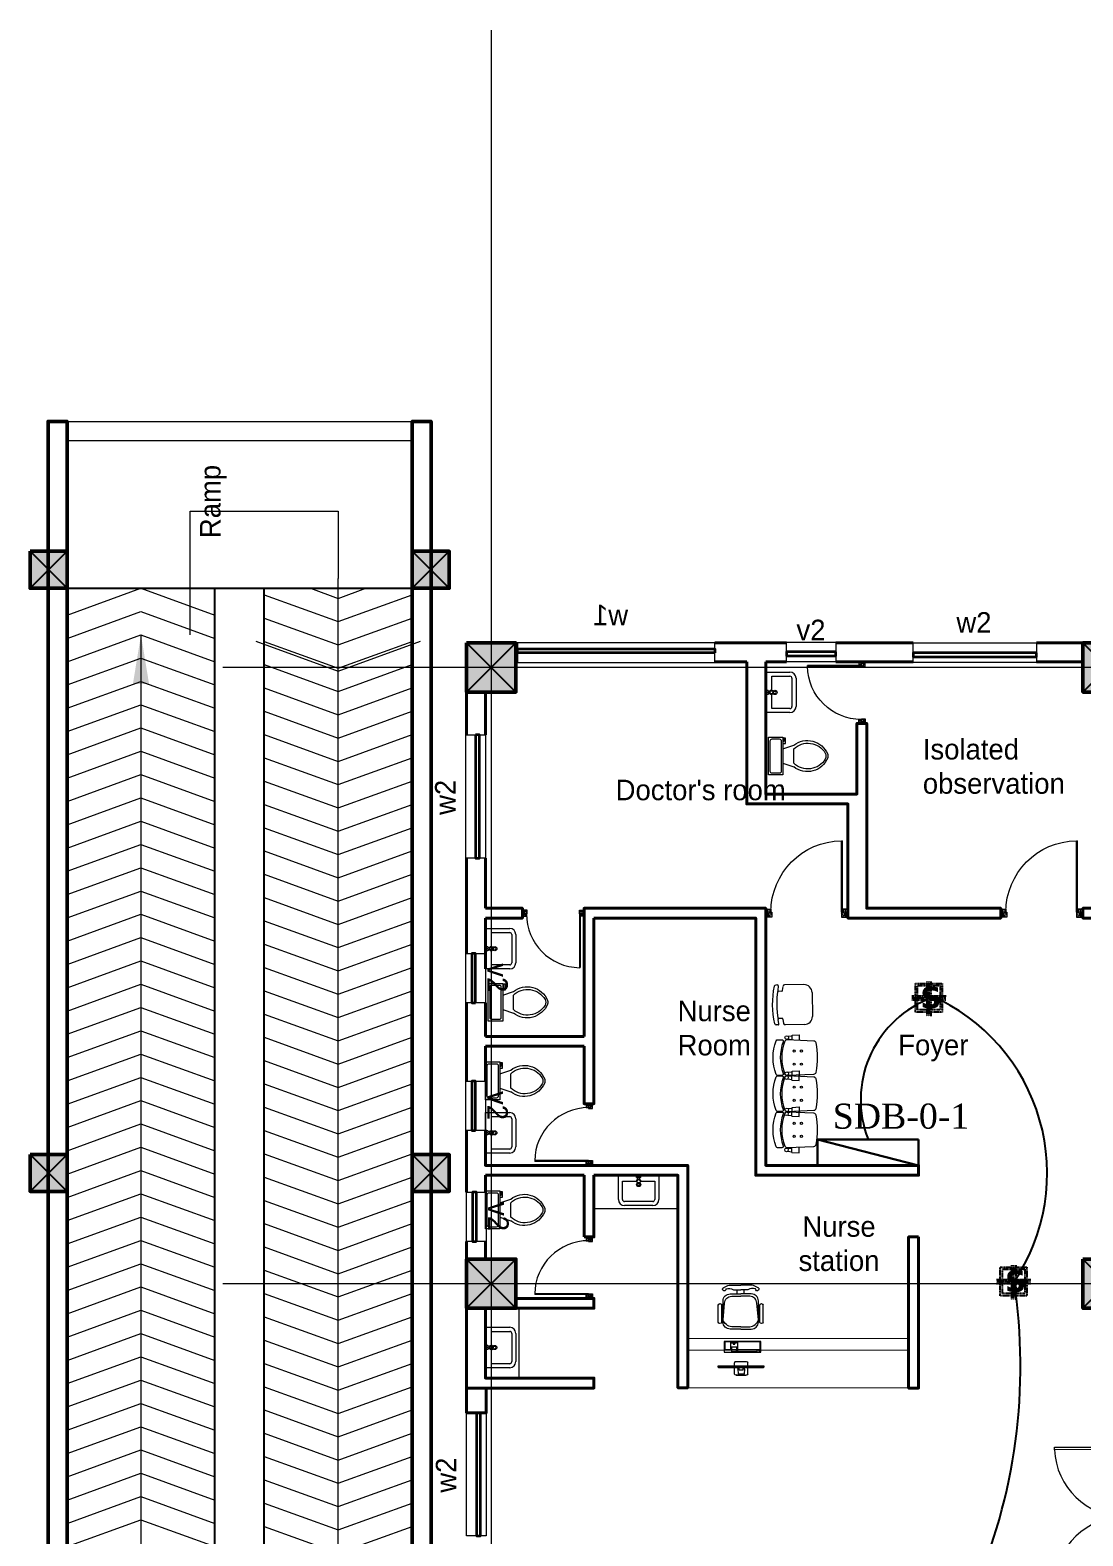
# Model space of a CAD drawing. Header units: millimetres. Extents: x 2419715 to 2617776, y 3786495 to 3864810.
# Drawn here: x 2431850 to 2444661, y 3837254 to 3855582 of the extents above; entities that cross this region are included whole.
import ezdxf

# ---------------------------------------------------------------- set-up
doc = ezdxf.new("R2010")
doc.units = ezdxf.units.MM
doc.header["$MEASUREMENT"] = 0
doc.linetypes.add('ACAD_ISO04W100', pattern=[30, 24, -3, 0, -3])
doc.linetypes.add('CENTER', pattern=[2, 1.25, -0.25, 0.25, -0.25])
for name, color, linetype, lineweight in [('0newfurnture', 30, 'Continuous', 15), ('centreline', 52, 'CENTER', 5), ('Column-0.5', 14, 'Continuous', 50), ('DB-SDB', 10, 'ACAD_ISO04W100', 30), ('Dimension- 0.15', 114, 'Continuous', 15), ('door', 41, 'Continuous', 5), ('Door Opening-0.09', 253, 'Continuous', 9), ('Furniture Hospital-0.09', 44, 'Continuous', 9), ('Hatch', 9, 'Continuous', 9), ('hatch-1', 53, 'Continuous', 15), ('Sill Level', 140, 'Continuous', 20), ('stairs', 6, 'Continuous', 25), ('WALL 0.2', 7, 'Continuous', 20), ('wall 0.4', 7, 'Continuous', 40), ('Wall-0.5', 7, 'Continuous', 50), ('WINDOW', 152, 'Continuous', 30), ('Windows Plan', 152, 'Continuous', 35)]:
    doc.layers.add(name, color=color, linetype=linetype, lineweight=lineweight)
for name, color, linetype in [('conduit for speaker', 100, 'Continuous'), ('electrical text', 7, 'Continuous'), ('Speaker', 200, 'CENTER'), ('Text-0.2', 7, 'Continuous')]:
    doc.layers.add(name, color=color, linetype=linetype)
doc.styles.add('5P2', font='verdana.ttf', dxfattribs={"height": 500})
doc.styles.add('arial.', font='arial.ttf')
doc.styles.add('romans', font='romans.shx')
doc.styles.get("Standard").update_dxf_attribs({"font": 'arial.ttf'})
doc.dimstyles.get("Standard").update_dxf_attribs({"dimtxt": 500, "dimasz": 100, "dimexe": 100, "dimexo": 200, "dimgap": 0.09, "dimtad": 0, "dimtoh": 1, "dimdec": 0, "dimzin": 0, "dimdsep": 46, "dimtxsty": 'Standard', "dimblk": 'DOT', "dimcen": 0, "dimclrd": 256, "dimclre": 256, "dimclrt": 256, "dimadec": 0, "dimazin": 0, "dimtfac": 1, "dimtdec": 0, "dimtofl": 0, "dimtmove": 0, "dimatfit": 3, "dimfxl": 1, "dimtolj": 1, "dimtzin": 0, "dimlwd": -1, "dimlwe": -1, "dimarcsym": 1})

# ---------------------------------------------------------------- blocks, each defined once
blk = doc.blocks.new('MAIN DOOR')
at = {"layer": 'door', "ltscale": 1000}
for points in [[(2313.47, 188.53), (2347.4, 188.53), (2347.4, 187.28), (2313.47, 187.28)], [(2381.32, 188.53), (2348.88, 188.53), (2348.88, 187.28), (2381.32, 187.28)]]:
    blk.add_lwpolyline(points, close=True, dxfattribs=at)
for points in [[(2346.08, 190.6), (2346.08, 188.53)], [(2348.88, 188.12), (2347.4, 188.12), (2347.4, 188.53), (2346.08, 188.53), (2346.08, 190.6), (2350.2, 190.6)], [(2347.4, 188.12), (2348.88, 188.12), (2348.88, 188.53), (2350.2, 188.53), (2350.2, 190.6), (2346.08, 190.6)], [(2350.2, 190.6), (2350.2, 188.53)], [(2313.41, 120.66), (2347.33, 120.66), (2347.33, 121.91), (2313.41, 121.91), (2313.41, 120.66)], [(2348.82, 121.07), (2347.33, 121.07), (2347.33, 120.66), (2346.01, 120.66), (2346.01, 118.6), (2350.14, 118.6)], [(2347.33, 121.07), (2348.82, 121.07), (2348.82, 120.66), (2350.14, 120.66), (2350.14, 118.6), (2346.01, 118.6)], [(2346.01, 118.6), (2346.01, 120.66)], [(2381.26, 120.66), (2348.82, 120.66), (2348.82, 121.91), (2381.26, 121.91), (2381.26, 120.66)], [(2350.14, 118.6), (2350.14, 120.66)]]:
    blk.add_lwpolyline(points, dxfattribs=at)
at = {"layer": 'Door Opening-0.09', "ltscale": 1000}
for centre, radius, start, end in [((2347.4, 188.53), 33.94, 182.11678, 357.88255), ((2347.33, 120.66), 33.95, 2.11669, 177.88264)]:
    blk.add_arc(centre, radius, start, end, dxfattribs=at)
at = {"layer": 'WINDOW', "ltscale": 5}
blk.add_line((2350.14, 190.6), (2350.14, 190.6), dxfattribs=at)
blk = doc.blocks.new("door 3'3")
at = {"layer": 'door'}
for p, q in [((82769.36, -31237.4), (82769.36, -31203.37)), ((82769.84, -31203.37), (82769.36, -31203.37)), ((82769.84, -31237.4), (82769.84, -31203.37))]:
    blk.add_line(p, q, dxfattribs=at)
at = {"layer": 'door', "ltscale": 80}
for points in [[(82769.84, -31239.84), (82767.36, -31239.84), (82767.36, -31239.37), (82766.88, -31239.37), (82766.88, -31236.38), (82767.36, -31236.38), (82767.36, -31235.91), (82769.36, -31235.91), (82769.36, -31237.4), (82769.84, -31237.4)], [(82802.93, -31239.84), (82805.41, -31239.84), (82805.41, -31239.37), (82805.88, -31239.37), (82805.88, -31236.38), (82805.41, -31236.38), (82805.41, -31235.91), (82803.4, -31235.91), (82803.4, -31237.4), (82802.93, -31237.4)]]:
    blk.add_lwpolyline(points, close=True, dxfattribs=at)
blk.add_arc((82769.36, -31237.4), 34.04, 0, 89.20471, dxfattribs=at)
at = {"layer": 'Hatch'}
for centre, radius, start, end in [((82767.7, -31239.85), 2.68, 36.75824, 107.53286), ((82767.27, -31240.34), 1.96, 14.76809, 101.35249), ((82768.07, -31239.12), 3.04, 64.81981, 103.53483), ((82757.2, -31236.2), 10.64, 342.68423, 1.60142), ((82764.36, -31235.92), 4.57, 311.03249, 0.21009), ((82767.3, -31236.13), 3.25, 271.0473, 321.53187), ((82805.07, -31239.85), 2.68, 72.46714, 143.24176), ((82805.47, -31236.13), 3.25, 218.46813, 268.9527), ((82804.7, -31239.12), 3.04, 76.46517, 115.18019), ((82805.49, -31240.34), 1.96, 78.64751, 165.23191), ((82808.41, -31235.92), 4.57, 179.78991, 228.96751), ((82815.57, -31236.2), 10.64, 178.39858, 197.31577)]:
    blk.add_arc(centre, radius, start, end, dxfattribs=at)
blk = doc.blocks.new('Toilet - top')
at = {"layer": 'Furniture Hospital-0.09'}
for p, q in [((-8, -8.5), (-8, -8)), ((-7, -8), (-7, -9.5)), ((-4, -8), (-6, -14)), ((4, -8), (6, -14)), ((9.5, -6), (9.5, -2)), ((-10, -8.5), (-8, -8.5)), ((-10, -9.5), (-10, -8.5)), ((-7, -9.5), (-10, -9.5)), ((4, -14), (-4, -14))]:
    blk.add_line(p, q, dxfattribs=at)
blk.add_lwpolyline([(10.5, -8), (10.5, 0), (-10.5, 0), (-10.5, -8)], close=True, dxfattribs=at)
for points in [[(-9.5, -2), (-9.5, -6)], [(8.5, -1), (-8.5, -1)], [(-8.5, -7), (8.5, -7)]]:
    blk.add_lwpolyline(points, dxfattribs=at)
for centre, radius, start, end in [((-8.62, -1.88), 0.884, 81.8699, 188.1301), ((-8.62, -6.12), 0.884, 171.8699, 278.1301), ((8.62, -1.88), 0.884, 351.8699, 98.1301), ((8.62, -6.12), 0.884, 261.8699, 8.1301), ((3.52, -21.58), 12.17, 141.46911, 247.97143), ((4.2, -21.82), 11.33, 136.36773, 238.94682), ((-3.52, -21.58), 12.17, 292.02843, 38.53071), ((-4.2, -21.82), 11.33, 301.05301, 43.63209), ((0, -27.88), 4, 245.73182, 294.26817), ((0, -29), 4, 254.86053, 285.13947)]:
    blk.add_arc(centre, radius, start, end, dxfattribs=at)
blk = doc.blocks.new('TAP')
at = {"layer": 'Furniture Hospital-0.09', "linetype": 'Continuous'}
for p, q in [((0, 38), (0, -38)), ((5, 38), (0, 38)), ((5, 38), (5, -38)), ((30, 25), (5, 25)), ((30, 0), (5, 0)), ((30, 25), (30, -25)), ((56, 16), (30, 16)), ((51, 7), (48, 8)), ((59, 19), (57, 22)), ((73, 24), (73, 27)), ((88, 20), (89, 22)), ((97, 15), (125, 12)), ((97, 8), (100, 9)), ((5, -38), (0, -38)), ((30, -25), (5, -25)), ((56, -16), (30, -16)), ((51, -8), (48, -9)), ((60, -20), (58, -22)), ((74, -24), (74, -27)), ((88, -19), (90, -22)), ((97, -7), (100, -8)), ((97, -15), (125, -12))]:
    blk.add_line(p, q, dxfattribs=at)
for radius in [21.2, 19.7]:
    blk.add_circle((74, 0), radius, dxfattribs=at)
for centre, radius, start, end in [((74, 0), 27.2, 163.0512, 199.0512), ((74, 0), 24.2, 127.0512, 163.0512), ((74, 0), 27.2, 91.0512, 127.0512), ((74, 0), 24.2, 55.0512, 91.0512), ((74, 0), 27.2, 19.0512, 55.0512), ((74, 0), 24.2, 343.0512, 19.0512), ((95, 0), 32.6, 337.45, 22.55), ((74, 0), 24.2, 199.0512, 235.0512), ((74, 0), 27.2, 235.0512, 271.0512), ((74, 0), 24.2, 271.0512, 307.0512), ((74, 0), 27.2, 307.0512, 343.0512)]:
    blk.add_arc(centre, radius, start, end, dxfattribs=at)
blk = doc.blocks.new('A$C2C054FB4')
at = {"layer": 'Furniture Hospital-0.09'}
for p, q in [((-300, 256), (0, 256)), ((-300, 206), (-75, 206)), ((-75, 206), (-75, 30)), ((0, 256), (0, -244)), ((-375, -169), (-375, 181)), ((-325, -169), (-325, 181)), ((-75, -18), (-75, -194)), ((-75, -194), (-300, -194)), ((0, -244), (-300, -244))]:
    blk.add_line(p, q, dxfattribs=at)
at = {"layer": 'Furniture Hospital-0.09', "ltscale": 30}
blk.add_circle((-115, 6), 26, dxfattribs=at)
at = {"layer": 'Furniture Hospital-0.09'}
for centre, radius, start, end in [((-300, 181), 75, 90, 180), ((-300, 181), 25, 90, 180), ((-300, -169), 75, 180, 270), ((-300, -169), 25, 180, 270)]:
    blk.add_arc(centre, radius, start, end, dxfattribs=at)
at = {"layer": 'Furniture Hospital-0.09', "rotation": 180}
blk.add_blockref('TAP', (0, 6), dxfattribs=at)
blk = doc.blocks.new('_Dot')
at = {"color": 0, "linetype": 'ByBlock', "lineweight": -2}
blk.add_line((-0.5, 0), (-1, 0), dxfattribs=at)
at = {"color": 0, "linetype": 'ByBlock', "lineweight": -3, "const_width": 0.5}
blk.add_lwpolyline([(-0.25, 0, 1), (0.25, 0, 1)], format="xyb", close=True, dxfattribs=at)
blk = doc.blocks.new('2ft column')
at = {"layer": 'Hatch', "ltscale": 5}
h = blk.add_hatch(color=256, dxfattribs=at)
h.dxf.hatch_style = 1
h.paths.add_polyline_path([(2207385, 4176559), (2207985, 4176559), (2207985, 4175959), (2207385, 4175959)])
at = {"layer": 'Column-0.5', "ltscale": 5}
blk.add_lwpolyline([(2207385, 4176559), (2207985, 4176559), (2207985, 4175959), (2207385, 4175959)], close=True, dxfattribs=at)
at = {"layer": 'Defpoints', "ltscale": 5}
for points in [[(2207985, 4176559), (2207385, 4175959)], [(2207985, 4175959), (2207385, 4176559)]]:
    blk.add_lwpolyline(points, dxfattribs=at)
blk = doc.blocks.new('main grid')
at = {"layer": 'centreline', "ltscale": 5}
for p, q in [((2518911, 4018930), (2518911, 3987284)), ((2559988, 4011172), (2515645, 4011172)), ((2559988, 4003672), (2515645, 4003672))]:
    blk.add_line(p, q, dxfattribs=at)
at = {"layer": 'Hatch'}
for p in [(311226, -165087), (318726, -165087), (311226, -172587), (318726, -172587)]:
    blk.add_blockref('2ft column', p, dxfattribs=at)
blk = doc.blocks.new('BANCAS')
at = {"layer": 'Furniture Hospital-0.09'}
for p, q in [((-0.236, -0.247), (-0.314, -0.247)), ((-0.309, -0.347), (-0.314, -0.247)), ((-0.241, -0.347), (-0.309, -0.347)), ((-0.294, -0.405), (-0.3, -0.347)), ((-0.256, -0.405), (-0.25, -0.347)), ((0.314, -0.25), (0.236, -0.25)), ((0.309, -0.35), (0.241, -0.35)), ((0.256, -0.409), (0.25, -0.35)), ((0.294, -0.409), (0.3, -0.35)), ((0.309, -0.35), (0.314, -0.25))]:
    blk.add_line(p, q, dxfattribs=at)
blk.add_lwpolyline([(0.227, -0.048, 0.346546), (0.203, -0.019, 0.095695), (-0.203, -0.019, 0.346546), (-0.227, -0.048), (-0.244, -0.417, 0.318973), (-0.225, -0.447, 0.193005), (0.225, -0.447, 0.318973), (0.244, -0.417)], format="xyb", close=True, dxfattribs=at)
blk.add_lwpolyline([(-0.245, -0.522), (-0.245, -0.489, -0.522832), (-0.218, -0.471, 0.18), (0.218, -0.471, -0.522832), (0.245, -0.489), (0.245, -0.547, -0.306573), (0.232, -0.565, -0.192782), (-0.232, -0.565, -0.306573), (-0.245, -0.547), (-0.245, -0.504)], format="xyb", dxfattribs=at)
for centre, radius in [((-0.09, -0.22), 0.015), ((0.09, -0.22), 0.015), ((-0.275, -0.422), 0.025), ((-0.09, -0.32), 0.015), ((0.09, -0.32), 0.015), ((0.275, -0.425), 0.025)]:
    blk.add_circle(centre, radius, dxfattribs=at)
blk = doc.blocks.new('A$C72AE6952')
at = {"ltscale": 20, "xscale": 800, "yscale": 800, "zscale": 800, "row_count": 1, "column_count": 3, "row_spacing": 0, "column_spacing": 440.0000000000001}
blk.add_blockref('BANCAS', (-440, 0), dxfattribs=at)
blk = doc.blocks.new('BCHAIR')
at = {"layer": 'Furniture Hospital-0.09'}
for p, q in [((-0.15, 0), (0.15, 0)), ((-0.25, -0.1), (-0.25, -0.342)), ((0.25, -0.1), (0.25, -0.342)), ((-0.179, -0.369), (-0.232, -0.362)), ((0.179, -0.369), (0.232, -0.362)), ((-0.25, -0.431), (-0.25, -0.454)), ((-0.239, -0.421), (-0.181, -0.429)), ((-0.17, -0.379), (-0.17, -0.419)), ((0.17, -0.379), (0.17, -0.419)), ((0.239, -0.421), (0.181, -0.429)), ((0.25, -0.431), (0.25, -0.454))]:
    blk.add_line(p, q, dxfattribs=at)
for centre, radius, start, end in [((-0.15, -0.1), 0.1, 90, 180), ((0.15, -0.1), 0.1, 360, 90), ((-0.23, -0.342), 0.02, 180, 262.875), ((-0.18, -0.379), 0.01, 0, 82.875), ((0.18, -0.379), 0.01, 97.125, 180), ((0.23, -0.342), 0.02, 277.125, 360), ((-0.24, -0.431), 0.01, 82.875, 180), ((-0.23, -0.454), 0.02, 180, 257.4986), ((0, 0.583), 1.083, 257.4986, 282.5014), ((-0.18, -0.419), 0.01, 262.875, 0), ((0, 0.594), 1.039, 259.9886, 280.0345), ((0.18, -0.419), 0.01, 180, 277.125), ((0.23, -0.454), 0.02, 282.5014, 0), ((0.24, -0.431), 0.01, 0, 97.125)]:
    blk.add_arc(centre, radius, start, end, dxfattribs=at)
blk = doc.blocks.new('desk')
at = {"layer": 'Furniture Hospital-0.09', "lineweight": 0}
for p, q in [((82779.05, -33204.54), (82778.82, -33204.74)), ((82778.82, -33226.13), (82778.82, -33204.74)), ((82775.92, -33212.3), (82778.82, -33212.3)), ((82779.63, -33212.3), (82781.02, -33212.3)), ((82778.08, -33213.81), (82775.81, -33213.97)), ((82775.81, -33214.25), (82775.92, -33214.25)), ((82775.81, -33214.27), (82775.9, -33214.27)), ((82775.81, -33216.59), (82775.9, -33216.59)), ((82775.81, -33216.61), (82775.92, -33216.61)), ((82778.08, -33217.05), (82775.81, -33216.89)), ((82775.92, -33218.56), (82778.82, -33218.56)), ((82777.66, -33214.44), (82778.55, -33214.44)), ((82777.66, -33214.46), (82777.66, -33214.44)), ((82777.66, -33214.46), (82778.82, -33214.46)), ((82777.66, -33216.4), (82778.82, -33216.4)), ((82777.66, -33216.43), (82777.66, -33216.4)), ((82777.66, -33216.43), (82778.55, -33216.43)), ((82777.78, -33216.4), (82777.78, -33214.46)), ((82779.63, -33218.56), (82781.02, -33218.56)), ((82778.82, -33226.13), (82779.05, -33226.32))]:
    blk.add_line(p, q, dxfattribs=at)
at = {"layer": 'Furniture Hospital-0.09', "ltscale": 6}
for p, q in [((82800.5, -33204.96), (82808.49, -33204.96)), ((82800.5, -33206.58), (82808.49, -33206.58)), ((82813.91, -33213.95), (82815.89, -33213.95)), ((82813.91, -33217.32), (82815.89, -33217.32)), ((82800.5, -33224.69), (82808.49, -33224.69)), ((82800.5, -33226.31), (82808.49, -33226.31))]:
    blk.add_line(p, q, dxfattribs=at)
at = {"layer": 'Furniture Hospital-0.09', "lineweight": 0, "ltscale": 100}
for p, q in [((82786.19, -33223.54), (82786.19, -33206.09)), ((82786.19, -33206.09), (82791.32, -33206.09)), ((82786.51, -33207.8), (82787.14, -33207.8)), ((82786.51, -33217.09), (82786.51, -33207.8)), ((82786.57, -33206.96), (82786.57, -33206.39)), ((82786.57, -33206.39), (82787.14, -33206.39)), ((82787.14, -33206.96), (82786.57, -33206.96)), ((82787.14, -33206.39), (82787.14, -33206.96)), ((82787.14, -33207.8), (82787.14, -33217.09)), ((82787.44, -33217.12), (82787.44, -33206.33)), ((82787.44, -33206.33), (82791.11, -33206.33)), ((82791.11, -33206.33), (82791.11, -33217.12)), ((82791.32, -33206.09), (82791.32, -33223.54)), ((82787.14, -33217.09), (82786.51, -33217.09)), ((82786.54, -33219.95), (82786.54, -33217.6)), ((82786.54, -33217.6), (82787.14, -33217.6)), ((82787.14, -33219.95), (82786.54, -33219.95)), ((82787.14, -33217.6), (82787.14, -33219.95)), ((82791.11, -33217.12), (82787.44, -33217.12)), ((82787.5, -33220.04), (82787.5, -33217.45)), ((82787.5, -33217.45), (82788.59, -33217.45)), ((82788.59, -33220.04), (82787.5, -33220.04)), ((82788.59, -33217.45), (82788.59, -33220.04)), ((82790.03, -33219.2), (82790.03, -33218.45)), ((82790.03, -33218.45), (82790.54, -33218.45)), ((82790.54, -33219.2), (82790.03, -33219.2)), ((82790.54, -33217.57), (82790.99, -33217.57)), ((82790.54, -33218.45), (82790.54, -33217.57)), ((82790.54, -33220.07), (82790.54, -33219.2)), ((82790.99, -33220.07), (82790.54, -33220.07)), ((82790.99, -33217.57), (82790.99, -33220.07)), ((82791.32, -33223.54), (82786.19, -33223.54)), ((82787.5, -33223.2), (82787.5, -33220.34)), ((82787.5, -33220.34), (82791.08, -33220.34)), ((82791.08, -33223.2), (82787.5, -33223.2)), ((82791.08, -33220.34), (82791.08, -33223.2))]:
    blk.add_line(p, q, dxfattribs=at)
at = {"layer": 'Furniture Hospital-0.09', "lineweight": 0}
for points in [[(82779.63, -33226.32), (82779.63, -33204.54), (82779.05, -33204.54), (82779.05, -33226.32), (82779.63, -33226.32)], [(82775.23, -33217.86), (82775.23, -33213)], [(82781.72, -33217.86), (82781.72, -33213)], [(82775.81, -33216.89), (82775.81, -33213.97)], [(82775.9, -33216.59), (82775.9, -33214.27)], [(82775.92, -33216.61), (82775.92, -33214.25)]]:
    blk.add_lwpolyline(points, dxfattribs=at)
at = {"layer": 'Furniture Hospital-0.09', "ltscale": 6}
for points in [[(82797.14, -33215.63), (82797.14, -33210.58, -0.414214), (82800.51, -33207.21), (82810.61, -33207.21, -0.418376), (82813.91, -33210.58), (82813.91, -33215.63)], [(82798.2, -33215.63), (82798.2, -33211.34, -0.28028), (82801.57, -33207.21), (82809.51, -33207.97, -0.418376), (82812.81, -33211.34), (82812.81, -33215.63)], [(82816.29, -33208.59, -0.214578), (82815.89, -33212.17), (82815.89, -33215.63)], [(82816.6, -33207.07, -0.207066), (82818.07, -33212.19), (82818.07, -33215.63)], [(82797.14, -33215.63), (82797.14, -33220.69, 0.414214), (82800.51, -33224.06), (82810.61, -33224.06, 0.418376), (82813.91, -33220.69), (82813.91, -33215.63)], [(82798.2, -33215.63), (82798.2, -33219.93, 0.28028), (82801.57, -33224.06), (82809.51, -33223.3, 0.418376), (82812.81, -33219.93), (82812.81, -33215.63)], [(82816.29, -33222.68, 0.214578), (82815.89, -33219.1), (82815.89, -33215.63)], [(82816.6, -33224.2, 0.207066), (82818.07, -33219.08), (82818.07, -33215.63)]]:
    blk.add_lwpolyline(points, format="xyb", dxfattribs=at)
at = {"layer": 'Furniture Hospital-0.09', "lineweight": 0}
for points in [[(82778.08, -33213.81, -0.263666), (82778.48, -33213.95), (82778.55, -33214.07), (82778.55, -33214.44)], [(82778.08, -33217.05, 0.263666), (82778.48, -33216.91), (82778.55, -33216.79), (82778.55, -33216.43)]]:
    blk.add_lwpolyline(points, format="xyb", dxfattribs=at)
for centre, radius in [((82775.38, -33213.84), 0.0699), ((82775.38, -33214.41), 0.0699), ((82775.38, -33214.99), 0.0699), ((82775.38, -33215.57), 0.0699), ((82775.38, -33216.15), 0.0699), ((82775.38, -33216.73), 0.0699), ((82775.38, -33217.31), 0.0699), ((82775.38, -33217.89), 0.0699), ((82779.34, -33213.98), 0.0463), ((82779.34, -33216.88), 0.0463)]:
    blk.add_circle(centre, radius, dxfattribs=at)
at = {"layer": 'Furniture Hospital-0.09', "ltscale": 6}
for centre, radius, start, end in [((82800.65, -33205.77), 0.824, 100.57806, 259.64196), ((82808.49, -33205.77), 0.812, 270, 90), ((82816.19, -33207.78), 0.823, 59.8228, 277.53485), ((82800.65, -33225.5), 0.824, 100.35804, 259.42194), ((82808.49, -33225.5), 0.812, 270, 90), ((82816.19, -33223.49), 0.823, 82.46515, 300.1772)]:
    blk.add_arc(centre, radius, start, end, dxfattribs=at)
at = {"layer": 'Furniture Hospital-0.09', "lineweight": 0}
for centre, start, end in [((82775.92, -33213), 90, 180), ((82781.02, -33213), 0, 90), ((82775.92, -33217.86), 180, 270), ((82781.02, -33217.86), 270, 0)]:
    blk.add_arc(centre, 0.695, start, end, dxfattribs=at)
blk = doc.blocks.new('v2')
at = {"layer": 'Sill Level'}
blk.add_lwpolyline([(2448277, 3818910), (2448877, 3818910), (2448877, 3818670), (2448277, 3818670)], close=True, dxfattribs=at)
at = {"layer": 'Windows Plan'}
blk.add_lwpolyline([(2448877, 3818790), (2448277, 3818790), (2448277, 3818743), (2448877, 3818743)], close=True, dxfattribs=at)
at = {"layer": 'Text-0.2', "ltscale": 5, "insert": (2448397, 3818932), "char_height": 250, "attachment_point": 7, "rotation": 0.0008, "style": 'arial.'}
blk.add_mtext('{\\fStylus BT|b0|i0|c0|p34;v2}', dxfattribs=at)
blk = doc.blocks.new('w1')
at = {"layer": 'Sill Level'}
blk.add_lwpolyline([(2460641, 3827503), (2460641, 3825103), (2460401, 3825103), (2460401, 3827503)], close=True, dxfattribs=at)
at = {"layer": 'Windows Plan'}
blk.add_lwpolyline([(2460521, 3825103), (2460521, 3827503), (2460473, 3827503), (2460473, 3825103)], close=True, dxfattribs=at)
at = {"layer": 'Text-0.2', "ltscale": 5, "insert": (2460188, 3826157), "char_height": 250, "attachment_point": 7, "rotation": 90.0008, "style": 'arial.'}
blk.add_mtext('{\\fStylus BT|b0|i0|c0|p34;w1}', dxfattribs=at)
blk = doc.blocks.new('w2')
at = {"layer": 'Sill Level'}
blk.add_lwpolyline([(2444138, 3818930), (2445638, 3818930), (2445638, 3818690), (2444138, 3818690)], close=True, dxfattribs=at)
at = {"layer": 'Windows Plan'}
blk.add_lwpolyline([(2445638, 3818810), (2444138, 3818810), (2444138, 3818762), (2445638, 3818762)], close=True, dxfattribs=at)
at = {"layer": 'Text-0.2', "ltscale": 5, "insert": (2444664, 3819054), "char_height": 250, "attachment_point": 7, "rotation": 0.0008, "style": 'arial.'}
blk.add_mtext('{\\fStylus BT|b0|i0|c0|p34;w2}', dxfattribs=at)
blk = doc.blocks.new('A$C28482BCB')
at = {"layer": 'DB-SDB', "linetype": 'Continuous'}
for p, q in [((0, 4.47), (17.32, 4.47)), ((0, 0), (0, 4.47)), ((0, 4.47), (17.32, 0)), ((17.32, 4.47), (17.32, 0)), ((17.32, 0), (0, 0))]:
    blk.add_line(p, q, dxfattribs=at)
blk = doc.blocks.new('Speaker')
at = {"layer": 'Speaker', "ltscale": 3}
for p, q in [((1442033.3, -1133785.1), (1442033.3, -1133947.9)), ((1442043.3, -1133785.1), (1442043.3, -1133947.9)), ((1442053.3, -1133785.6), (1442053.3, -1133947.9)), ((1441963.2, -1133871.7), (1442122.2, -1133871.7)), ((1441963.9, -1133851.7), (1442123.7, -1133851.7)), ((1441964.3, -1133861.7), (1442123.3, -1133861.7))]:
    blk.add_line(p, q, dxfattribs=at)
for points in [[(1441980.9, -1133794.7), (1442105.8, -1133794.7), (1442105.8, -1133928.6), (1441980.9, -1133928.6)], [(1441990.9, -1133804.7), (1442095.8, -1133804.7), (1442095.8, -1133918.6), (1441990.9, -1133918.6)]]:
    blk.add_lwpolyline(points, close=True, dxfattribs=at)
at = {"layer": 'Speaker', "ltscale": 3, "insert": (1442003.5, -1133810.2), "char_height": 99.941, "width": 119.93, "attachment_point": 1, "style": '5P2'}
blk.add_mtext('{\\fVerdana|b1|i0|c0|p34;S}', dxfattribs=at)
blk = doc.blocks.new('RAMP23')
at = {"layer": 'Dimension- 0.15', "ltscale": 5}
blk.add_lwpolyline([(2418984, 4012016), (2418984, 4013523), (2420784, 4013523), (2420784, 4012700)], dxfattribs=at)
at = {"layer": 'hatch-1', "color": 4, "lineweight": 0, "ltscale": 5}
for points in [[(2417484, 4012256), (2418384, 4012583), (2419284, 4012256)], [(2419884, 4012503), (2420784, 4012177), (2421684, 4012503)], [(2420447, 4012583), (2420784, 4012460), (2421122, 4012583)], [(2417484, 4011973), (2418384, 4012299), (2419284, 4011973)], [(2419884, 4012220), (2420784, 4011893), (2421684, 4012220)], [(2417484, 4011689), (2418384, 4012016), (2419284, 4011689)], [(2419782, 4011938), (2420784, 4011574), (2421787, 4011938)], [(2419884, 4011936), (2420784, 4011610), (2421684, 4011936)], [(2417484, 4011406), (2418384, 4011732), (2419284, 4011406)], [(2419884, 4011653), (2420784, 4011326), (2421684, 4011653)], [(2417484, 4011122), (2418384, 4011449), (2419284, 4011122)], [(2419884, 4011369), (2420784, 4011043), (2421684, 4011369)], [(2417484, 4010839), (2418384, 4011165), (2419284, 4010839)], [(2419884, 4011086), (2420784, 4010759), (2421684, 4011086)], [(2417484, 4010555), (2418384, 4010882), (2419284, 4010555)], [(2419884, 4010802), (2420784, 4010476), (2421684, 4010802)], [(2417484, 4010272), (2418384, 4010598), (2419284, 4010272)], [(2419884, 4010519), (2420784, 4010192), (2421684, 4010519)], [(2417484, 4009988), (2418384, 4010315), (2419284, 4009988)], [(2419884, 4010235), (2420784, 4009909), (2421684, 4010235)], [(2417484, 4009705), (2418384, 4010031), (2419284, 4009705)], [(2419884, 4009952), (2420784, 4009625), (2421684, 4009952)], [(2417484, 4009421), (2418384, 4009748), (2419284, 4009421)], [(2419884, 4009668), (2420784, 4009342), (2421684, 4009668)], [(2417484, 4009138), (2418384, 4009464), (2419284, 4009138)], [(2419884, 4009385), (2420784, 4009058), (2421684, 4009385)], [(2417484, 4008854), (2418384, 4009181), (2419284, 4008854)], [(2419884, 4009101), (2420784, 4008775), (2421684, 4009101)], [(2417484, 4008571), (2418384, 4008897), (2419284, 4008571)], [(2419884, 4008818), (2420784, 4008491), (2421684, 4008818)], [(2417484, 4008287), (2418384, 4008614), (2419284, 4008287)], [(2419884, 4008534), (2420784, 4008208), (2421684, 4008534)], [(2417484, 4008004), (2418384, 4008330), (2419284, 4008004)], [(2419884, 4008251), (2420784, 4007924), (2421684, 4008251)], [(2417484, 4007721), (2418384, 4008047), (2419284, 4007721)], [(2419884, 4007967), (2420784, 4007641), (2421684, 4007967)], [(2417484, 4007437), (2418384, 4007763), (2419284, 4007437)], [(2419884, 4007684), (2420784, 4007357), (2421684, 4007684)], [(2417484, 4007154), (2418384, 4007480), (2419284, 4007154)], [(2419884, 4007400), (2420784, 4007074), (2421684, 4007400)], [(2417484, 4006870), (2418384, 4007196), (2419284, 4006870)], [(2419884, 4007117), (2420784, 4006791), (2421684, 4007117)], [(2417484, 4006587), (2418384, 4006913), (2419284, 4006587)], [(2419884, 4006833), (2420784, 4006507), (2421684, 4006833)], [(2417484, 4006303), (2418384, 4006629), (2419284, 4006303)], [(2419884, 4006550), (2420784, 4006224), (2421684, 4006550)], [(2417484, 4006020), (2418384, 4006346), (2419284, 4006020)], [(2419884, 4006266), (2420784, 4005940), (2421684, 4006266)], [(2417484, 4005736), (2418384, 4006062), (2419284, 4005736)], [(2419884, 4005983), (2420784, 4005657), (2421684, 4005983)], [(2417484, 4005453), (2418384, 4005779), (2419284, 4005453)], [(2419884, 4005699), (2420784, 4005373), (2421684, 4005699)], [(2417484, 4005169), (2418384, 4005495), (2419284, 4005169)], [(2419884, 4005416), (2420784, 4005090), (2421684, 4005416)], [(2417484, 4004886), (2418384, 4005212), (2419284, 4004886)], [(2419884, 4005132), (2420784, 4004806), (2421684, 4005132)], [(2417484, 4004602), (2418384, 4004928), (2419284, 4004602)], [(2419884, 4004849), (2420784, 4004523), (2421684, 4004849)], [(2417484, 4004319), (2418384, 4004645), (2419284, 4004319)], [(2419884, 4004565), (2420784, 4004239), (2421684, 4004565)], [(2417484, 4004035), (2418384, 4004361), (2419284, 4004035)], [(2419884, 4004282), (2420784, 4003956), (2421684, 4004282)], [(2417484, 4003752), (2418384, 4004078), (2419284, 4003752)], [(2417484, 4003752), (2418384, 4004078), (2419284, 4003752)], [(2419884, 4003998), (2420784, 4003672), (2421684, 4003998)], [(2417484, 4003468), (2418384, 4003794), (2419284, 4003468)], [(2419884, 4003715), (2420784, 4003389), (2421684, 4003715)], [(2417484, 4003185), (2418384, 4003511), (2419284, 4003185)], [(2419884, 4003431), (2420784, 4003105), (2421684, 4003431)], [(2417484, 4002901), (2418384, 4003228), (2419284, 4002901)], [(2419884, 4003148), (2420784, 4002822), (2421684, 4003148)], [(2417484, 4002618), (2418384, 4002944), (2419284, 4002618)], [(2419884, 4002864), (2420784, 4002538), (2421684, 4002864)], [(2417484, 4002334), (2418384, 4002661), (2419284, 4002334)], [(2419884, 4002581), (2420784, 4002255), (2421684, 4002581)], [(2417484, 4002051), (2418384, 4002377), (2419284, 4002051)], [(2419884, 4002298), (2420784, 4001971), (2421684, 4002298)], [(2417484, 4001767), (2418384, 4002094), (2419284, 4001767)], [(2419884, 4002014), (2420784, 4001688), (2421684, 4002014)], [(2417484, 4001484), (2418384, 4001810), (2419284, 4001484)], [(2419884, 4001731), (2420784, 4001404), (2421684, 4001731)], [(2417484, 4001200), (2418384, 4001527), (2419284, 4001200)], [(2419884, 4001447), (2420784, 4001121), (2421684, 4001447)], [(2417484, 4000917), (2418384, 4001243), (2419284, 4000917)], [(2419884, 4001164), (2420784, 4000837), (2421684, 4001164)]]:
    blk.add_lwpolyline(points, dxfattribs=at)
at = {"layer": 'stairs', "ltscale": 5}
for points in [[(2417484, 4012583), (2421684, 4012583)], [(2419284, 3996313), (2419284, 4012583)], [(2419884, 3996313), (2419884, 4012583)]]:
    blk.add_lwpolyline(points, dxfattribs=at)
at = {"layer": 'WALL 0.2', "ltscale": 5}
for points in [[(2417484, 4014613), (2421684, 4014613)], [(2417484, 4014383), (2421684, 4014383)]]:
    blk.add_lwpolyline(points, dxfattribs=at)
at = {"layer": 'Wall-0.5', "ltscale": 5}
for points in [[(2417254, 3996768), (2417484, 3996768), (2417484, 4014613), (2417254, 4014613)], [(2421684, 3996768), (2421914, 3996768), (2421914, 4014613), (2421684, 4014613)]]:
    blk.add_lwpolyline(points, close=True, dxfattribs=at)
at = {"layer": 'Hatch', "xscale": 0.75, "yscale": 0.75, "zscale": 0.75}
for p in [(761496, 880614), (766146, 880614), (761496, 873271), (766146, 873271)]:
    blk.add_blockref('2ft column', p, dxfattribs=at)
at = {"layer": 'Text-0.2', "ltscale": 5, "insert": (2419427, 4013193), "char_height": 250, "attachment_point": 7, "rotation": 90.0008, "style": 'arial.'}
blk.add_mtext('{\\fStylus BT|b0|i0|c0|p34;Ramp}', dxfattribs=at)
at = {"layer": 'Dimension- 0.15', "ltscale": 5}
for points, override in [([(2420784, 3996301), (2420784, 4012700)], {"dimasz": 600, "dimfxl": 500, "dimfxlon": 1}), ([(2418384, 4012016), (2418380, 3996313)], {"dimasz": 600, "dimgap": 0.09, "dimtad": 0, "dimfxl": 500, "dimfxlon": 1})]:
    blk.add_leader(points, dimstyle='Standard', override=override, dxfattribs=at)

msp = doc.modelspace()

# ---------------------------------------------------------------- linework, layer by layer
at = {"layer": 'centreline', "ltscale": 5}
for p, q in [((2437461, 3855582), (2437461, 3847524)), ((2437461, 3844894), (2437461, 3844155)), ((2437461, 3843979), (2437461, 3842561)), ((2437461, 3842186), (2437461, 3841430)), ((2437461, 3841013), (2437461, 3840991))]:
    msp.add_line(p, q, dxfattribs=at)
at = {"layer": 'conduit for speaker', "ltscale": 5}
for centre, radius, start, end in [((2441867, 3841667), 2360, 325.7223, 66.382), ((2436987, 3839326), 6915, 336.2338, 8.5164), ((2444787, 3838194), 2219, 227.5571, 347.1187)]:
    msp.add_arc(centre, radius, start, end, dxfattribs=at)
at = {"layer": 'conduit for speaker'}
msp.add_arc((2443279, 3842562), 1322, 113.062, 201.3084, dxfattribs=at)
at = {"layer": 'Furniture Hospital-0.09'}
for p, q in [((2442542, 3839654), (2439853, 3839658)), ((2439853, 3839519), (2442541, 3839514)), ((2442541, 3839054), (2439853, 3839058))]:
    msp.add_line(p, q, dxfattribs=at)
for points in [[(2439733, 3841644), (2439733, 3841237), (2438711, 3841237), (2438711, 3841644)], [(2437391, 3840024), (2437798, 3840024), (2437798, 3839174), (2437391, 3839174)]]:
    msp.add_lwpolyline(points, close=True, dxfattribs=at)
at = {"layer": 'wall 0.4', "ltscale": 5}
for points in [[(2440181, 3848124), (2441056, 3848124)], [(2441656, 3848124), (2442596, 3848124)], [(2444096, 3848124), (2444661, 3848124)], [(2440181, 3847894), (2440571, 3847894)], [(2440801, 3847894), (2440801, 3846284), (2441911, 3846284), (2441911, 3847144), (2442031, 3847144), (2442031, 3844894), (2443661, 3844894), (2443661, 3844774), (2441801, 3844774), (2441801, 3846164), (2440571, 3846164), (2440571, 3847894)], [(2440801, 3847894), (2441056, 3847894)], [(2441656, 3847894), (2442596, 3847894)], [(2444096, 3847894), (2444661, 3847894)], [(2437161, 3847524), (2437161, 3847004)], [(2437391, 3847524), (2437391, 3847004)], [(2437161, 3845504), (2437161, 3844344)], [(2437391, 3845504), (2437391, 3844894)], [(2437391, 3844894), (2437841, 3844894), (2437841, 3844774), (2437391, 3844774)], [(2438591, 3843334), (2438591, 3844894), (2440801, 3844894), (2440801, 3841764), (2442661, 3841764), (2442661, 3841644), (2440681, 3841644), (2440681, 3844774), (2438711, 3844774)], [(2445031, 3844774), (2444661, 3844774), (2444661, 3844894), (2445031, 3844894)], [(2437391, 3844774), (2437391, 3844155)], [(2438711, 3844774), (2438711, 3842514), (2438591, 3842514), (2438591, 3843214)], [(2437161, 3843744), (2437161, 3842789)], [(2437391, 3843744), (2437391, 3843334)], [(2438591, 3843334), (2437391, 3843334)], [(2437391, 3843214), (2437391, 3842789)], [(2438591, 3843214), (2437391, 3843214)], [(2437161, 3842189), (2437161, 3841438)], [(2437391, 3842197), (2437391, 3841764), (2439853, 3841764), (2439853, 3839058), (2439733, 3839058), (2439733, 3841644), (2438711, 3841644)], [(2437391, 3841644), (2437391, 3841438)], [(2438591, 3841644), (2437391, 3841644)], [(2438591, 3840894), (2438711, 3840894), (2438711, 3841644)], [(2438591, 3840894), (2438591, 3841644)], [(2437161, 3840838), (2437161, 3839054)], [(2437391, 3840838), (2437391, 3840624)], [(2437761, 3840024), (2438711, 3840024), (2438711, 3840144), (2437761, 3840144)], [(2437161, 3839054), (2438711, 3839054), (2438711, 3839174), (2437391, 3839174), (2437391, 3840024)], [(2437391, 3840024), (2437391, 3839174)]]:
    msp.add_lwpolyline(points, dxfattribs=at)
for points in [[(2442661, 3840894), (2442661, 3839054), (2442541, 3839054), (2442541, 3840894)], [(2437161, 3839054), (2437401, 3839054), (2437401, 3838754), (2437161, 3838754)]]:
    msp.add_lwpolyline(points, close=True, dxfattribs=at)

# ---------------------------------------------------------------- block references
at = {"layer": '0newfurnture', "ltscale": 5}
msp.add_blockref('main grid', (-81450, -163348), dxfattribs=at)
at = {"layer": 'DB-SDB', "linetype": 'Continuous', "lineweight": 0, "xscale": 70.87500000000003, "yscale": 70.87500000000003, "zscale": 70.87500000000003}
msp.add_blockref('A$C28482BCB', (2441433, 3841764), dxfattribs=at)
at = {"layer": 'Door Opening-0.09'}
for name, p, xscale, yscale, zscale, rotation in [("door 3'3", (1841204, 5439676), -19.23210694816937, 19.23210694816937, 19.23210694816937, 90), ("door 3'3", (4030373, 3244064), 19.23210694816937, 19.23210694816937, 19.23210694816937, 180), ("door 3'3", (1837884, 2249983), 19.23210694816937, 19.23210694816937, 19.23210694816937, 90.00000000000001), ("door 3'3", (1837884, 2248363), 19.23210694816937, 19.23210694816937, 19.23210694816937, 90.00000000000001), ('MAIN DOOR', (2503845, 3841403), 24.99999476371197, 24.99999476371197, 24.99999476371197, 180.049735942377)]:
    msp.add_blockref(name, p, dxfattribs=dict(at, xscale=xscale, yscale=yscale, zscale=zscale, rotation=rotation))
at = {"layer": 'Door Opening-0.09', "xscale": -25.55555555555556, "yscale": 25.55555555555556, "zscale": 25.55555555555556}
for p in [(4556951, 4643135), (4559811, 4643135)]:
    msp.add_blockref("door 3'3", p, dxfattribs=at)
at = {"layer": 'Furniture Hospital-0.09'}
for name, p, xscale, yscale, zscale, rotation in [('A$C2C054FB4', (2440801, 3847527), 0.9842520018725999, 0.9842520018725999, 0.9842520018725999, 180), ('Toilet - top', (2440835, 3846746), -21.93575057202424, 21.93575057202424, 21.93575057202424, 90), ('A$C2C054FB4', (2437391, 3844407), 0.9842520018725999, 0.9842520018725999, 0.9842520018725999, 180), ('Toilet - top', (2437425, 3843749), -21.93575057202424, 21.93575057202424, 21.93575057202424, 90), ('A$C72AE6952', (2441431, 3842589), 1.107692350907673, 1.107692350907673, 1.107692306891935, 270), ('Toilet - top', (2437391, 3842792), -21.93575057202424, 21.93575057202424, 21.93575057202424, 90), ('A$C2C054FB4', (2437391, 3842166), 0.9842520018725999, 0.9842520018725999, 0.9842520018725999, 180), ('A$C2C054FB4', (2439261, 3841644), 0.9842520018725999, 0.9842520018725999, 0.9842520018725999, 89.99999999999999), ('Toilet - top', (2437391, 3841222), -21.93575057202424, 21.93575057202424, 21.93575057202424, 90), ('desk', (3289341, 1723844), -25.55555555555556, 25.55555555555556, 25.55555555555556, 270), ('A$C2C054FB4', (2437391, 3839553), 0.9842520018725999, 0.9842520018725999, 0.9842520018725999, 180)]:
    msp.add_blockref(name, p, dxfattribs=dict(at, xscale=xscale, yscale=yscale, zscale=zscale, rotation=rotation))
at = {"layer": 'Furniture Hospital-0.09', "color": 8, "linetype": 'Continuous', "xscale": 971.1111111110954, "yscale": 971.1111111110954, "zscale": 971.1111111110954, "rotation": 270.8219194309884}
msp.add_blockref('BCHAIR', (2441367, 3843723), dxfattribs=at)
at = {"layer": 'Speaker', "ltscale": 3, "xscale": 2.6, "yscale": 2.6, "zscale": 2.6}
for p in [(-1306526, 6791844), (-1305495, 6788391)]:
    msp.add_blockref('Speaker', p, dxfattribs=at)
at = {"layer": 'wall 0.4'}
for name, p in [('RAMP23', (14815, -163794)), ('v2', (-7221, 29224)), ('w2', (-1542, 29194))]:
    msp.add_blockref(name, p, dxfattribs=at)
at = {"layer": 'wall 0.4', "xscale": -1, "rotation": 90}
msp.add_blockref('w1', (6265284, 6308525), dxfattribs=at)
at = {"layer": 'wall 0.4'}
for name, p, rotation in [('w2', (6256081, 1401366), 90), ('v2', (-1381519, 6292621), 270), ('v2', (-1381519, 6291066), 270), ('v2', (-1381509, 6289714), 270), ('w2', (6256091, 1393116), 90)]:
    msp.add_blockref(name, p, dxfattribs=dict(at, rotation=rotation))

# ---------------------------------------------------------------- texts
at = {"layer": 'electrical text', "insert": (2442448, 3842361), "char_height": 487.71, "attachment_point": 5, "style": 'romans'}
msp.add_mtext_dynamic_manual_height_columns('{\\fTimes New Roman|b0|i0|c0|p18;\\H0.625x;SDB-0-1}', width=5175275.65, gutter_width=1750, heights=[0], dxfattribs=at)
at = {"layer": 'Text-0.2', "ltscale": 5, "char_height": 250, "attachment_point": 7, "rotation": 0.0008, "style": 'arial.'}
for s, insert in [('{\\fStylus BT|b0|i0|c0|p34;Isolated \\Pobservation}', (2442713, 3846284)), ("\\pxqc;{\\fStylus BT|b0|i0|c0|p34;Doctor's room}", (2438975, 3846205)), ('\\pxqc;{\\fStylus BT|b0|i0|c0|p34;Nurse\\PRoom}', (2439729, 3843099)), ('{\\fStylus BT|b0|i0|c0|p34;Foyer}', (2442414, 3843029)), ('\\pxqc;{\\fStylus BT|b0|i0|c0|p34;Nurse\\Pstation}', (2441201, 3840475))]:
    msp.add_mtext(s, dxfattribs=dict(at, insert=insert))

doc.saveas('drawing.dxf')
